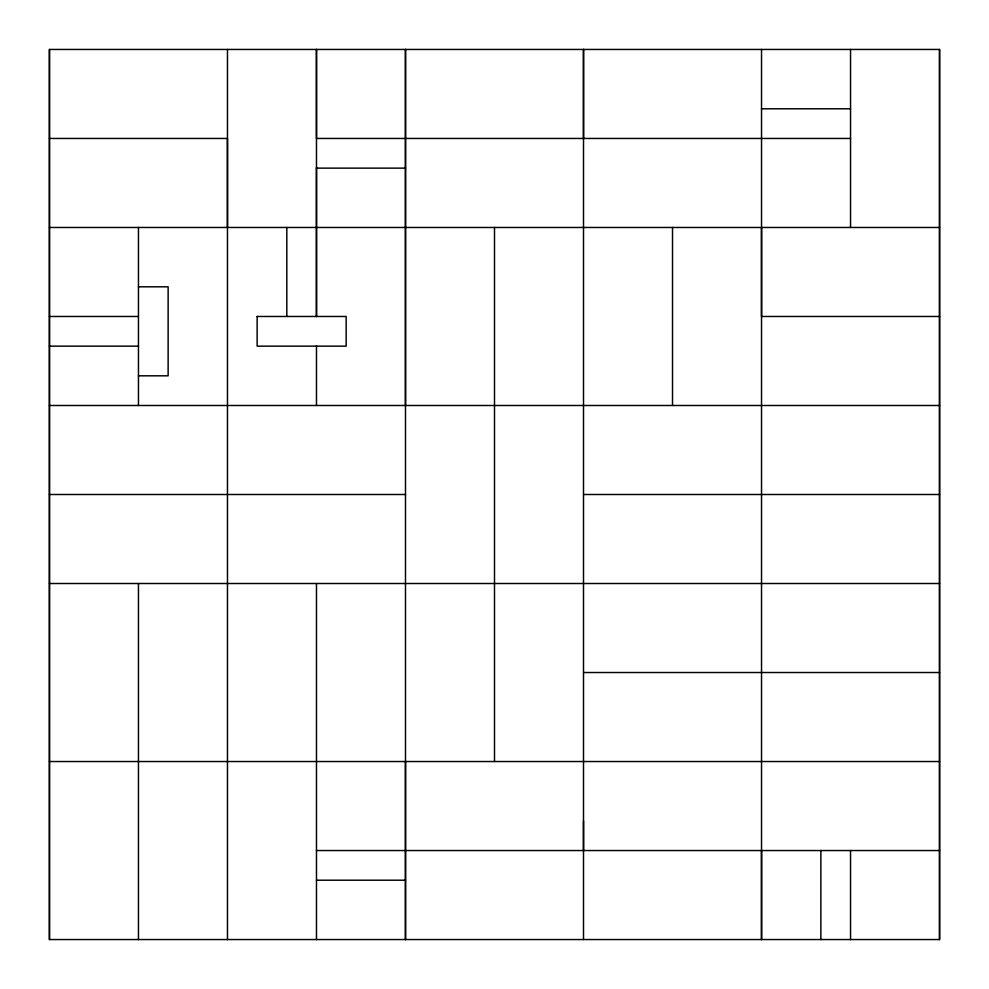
<?xml version="1.0" encoding="UTF-8"?>
<svg xmlns="http://www.w3.org/2000/svg" width="989" height="989" viewBox="0 0 989 989"><rect width="100%" height="100%" fill="white"/><g stroke="black" fill="none" stroke-linecap="round" stroke-linejoin="round"><path stroke-width="1.48" d="M49.45 939.55L49.45 49.45L939.55 49.45L939.55 939.55L49.45 939.55L49.45 49.45M138.46 939.55L138.46 583.51M227.47 939.55L227.47 138.46L49.45 138.46M227.47 227.47L227.47 49.45M316.48 939.55L316.48 583.51M316.48 405.49L316.48 345.643M405.49 405.49L405.49 49.45L405.49 939.55L405.49 761.53M494.5 761.53L494.5 227.47M583.51 850.54L583.51 820.87M583.51 138.46L583.51 49.45L583.51 939.55M761.53 850.54L761.53 939.55L761.53 49.45M761.53 227.47L761.53 316.48L939.55 316.48M761.53 108.79L850.54 108.79M850.54 138.46L316.48 138.46L316.48 49.45L316.48 316.48L316.48 167.623M316.48 168.13L405.49 168.13M49.45 227.47L939.55 227.47M138.46 286.81L168.13 286.81L168.13 375.82L138.46 375.82M49.45 316.48L138.46 316.48M49.45 346.15L138.46 346.15M49.45 405.49L939.55 405.49M49.45 494.5L405.49 494.5M583.51 494.5L939.55 494.5M49.45 583.51L939.55 583.51M583.51 672.52L939.55 672.52M49.45 761.53L939.55 761.53M316.48 850.54L939.55 850.54M316.48 880.21L405.49 880.21M939.55 49.45L939.55 939.55M850.54 49.45L850.54 227.47M850.54 850.54L850.54 939.55M820.87 850.54L820.87 939.55M672.52 227.47L672.52 405.49M286.81 227.47L286.81 316.48M138.46 227.47L138.46 405.49M257.14 316.48L257.14 346.15L346.15 346.15L346.15 316.48L257.14 316.48"/></g></svg>
